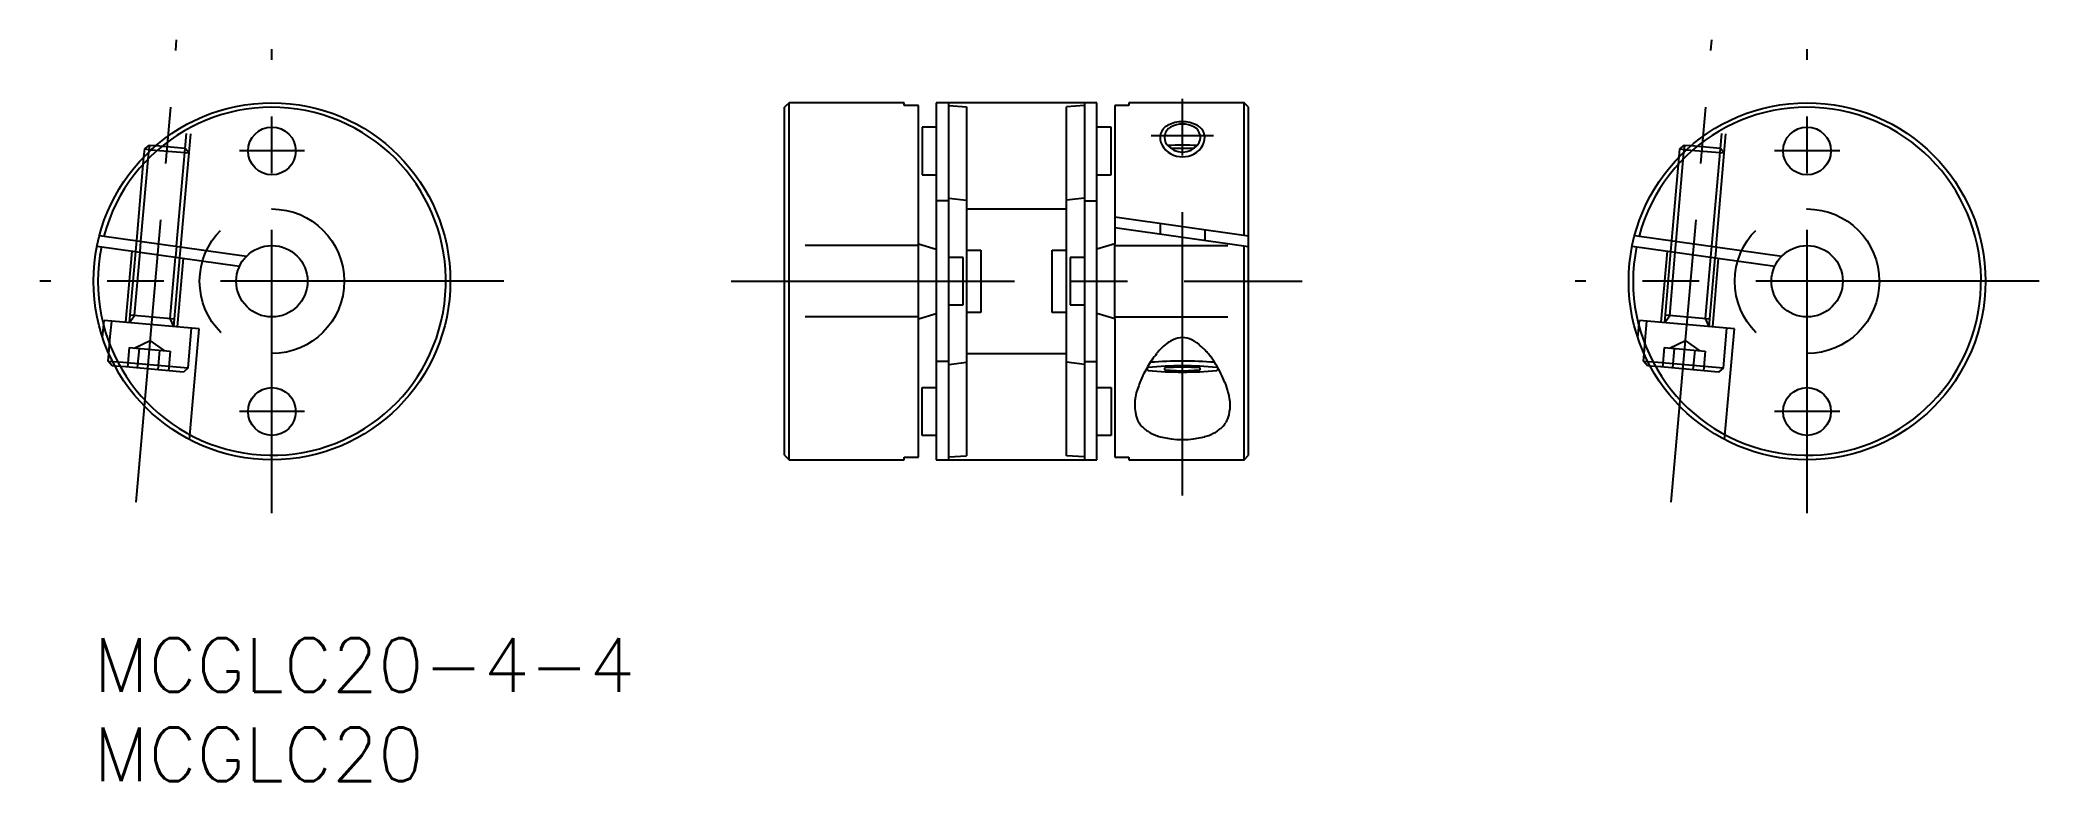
# Model space of a CAD drawing. Extents: x -3 to 109, y -8 to 34.
import ezdxf

# ---------------------------------------------------------------- set-up
doc = ezdxf.new("R2010")
doc.units = 0
doc.header["$LTSCALE"] = 0.5
doc.linetypes.add('CENTER', pattern=[50.8, 31.75, -6.35, 6.35, -6.35])
doc.linetypes.add('DASHED', pattern=[19.05, 12.7, -6.35])
for name, color, linetype in [('MSM_CENTER', 1, 'CENTER'), ('MSM_CONTINUOUS', 7, 'CONTINUOUS'), ('MSM_DASHED', 4, 'DASHED'), ('MSM_NARROW', 5, 'CONTINUOUS'), ('MSM_PART_NUMBER', 7, 'CONTINUOUS')]:
    doc.layers.add(name, color=color, linetype=linetype)
doc.styles.get("Standard").update_dxf_attribs({"font": 'txt.shx', "height": 3, "bigfont": 'bigfont.shx'})

# ---------------------------------------------------------------- blocks, each defined once
blk = doc.blocks.new('*U7')
at = {"layer": 'MSM_PART_NUMBER'}
blk.add_text('MCGLC20-4-4', height=3, dxfattribs=at).set_placement((0, -3))
blk = doc.blocks.new('*U8')
at = {"layer": 'MSM_PART_NUMBER'}
blk.add_text('MCGLC20', height=3, dxfattribs=at).set_placement((0, -8))

msp = doc.modelspace()

# ---------------------------------------------------------------- linework, layer by layer
at = {"layer": 'MSM_CENTER'}
for p, q in [((2.39, 7.62), (4.66, 33.52)), ((10, 7), (10, 33)), ((88.44, 7.62), (90.71, 33.52)), ((96.05, 7), (96.05, 33)), ((61.04, 8), (61.04, 32)), ((62.78, 28.14), (59.29, 28.14)), ((11.83, 27.3), (8.18, 27.3)), ((97.88, 27.3), (94.23, 27.3)), ((23, 20), (-3, 20)), ((35.74, 20), (67.74, 20)), ((109.05, 20), (83.05, 20)), ((11.83, 12.7), (8.18, 12.7)), ((97.88, 12.7), (94.23, 12.7))]:
    msp.add_line(p, q, dxfattribs=at)
at = {"layer": 'MSM_CONTINUOUS'}
for p, q in [((38.99, 30), (38.74, 29.75)), ((38.74, 10.25), (38.74, 29.75)), ((45.44, 30), (38.99, 30)), ((38.99, 10), (38.99, 30)), ((45.44, 29.85), (45.44, 30)), ((46.24, 29.85), (45.44, 29.85)), ((46.24, 22.1), (46.24, 29.85)), ((56.24, 30), (47.24, 30)), ((47.24, 30), (47.24, 10)), ((47.94, 10), (47.94, 30)), ((47.94, 29.84), (48.94, 29.78)), ((48.94, 29.78), (48.94, 10.22)), ((55.54, 29.84), (54.54, 29.78)), ((54.54, 10.22), (54.54, 29.78)), ((55.54, 30), (55.54, 10)), ((56.24, 10), (56.24, 30)), ((58.04, 29.85), (57.24, 29.85)), ((57.24, 29.85), (57.24, 22.1)), ((64.49, 30), (58.04, 30)), ((58.04, 30), (58.04, 29.85)), ((64.74, 29.75), (64.49, 30)), ((64.49, 22.59), (64.49, 30)), ((64.74, 10.25), (64.74, 29.75)), ((47.24, 28.64), (46.44, 28.64)), ((46.44, 28.64), (46.44, 25.96)), ((57.04, 28.64), (56.24, 28.64)), ((57.04, 25.96), (57.04, 28.64)), ((2.83, 26.97), (2.87, 27.41)), ((2.87, 27.41), (3.13, 27.63)), ((2.87, 27.41), (3.24, 27.37)), ((3.13, 27.63), (3.1, 27.24)), ((3.13, 27.63), (3.5, 27.6)), ((88.88, 26.97), (88.92, 27.41)), ((88.92, 27.41), (89.18, 27.63)), ((88.92, 27.41), (89.29, 27.37)), ((89.18, 27.63), (89.15, 27.24)), ((89.18, 27.63), (89.55, 27.6)), ((46.44, 25.96), (47.24, 25.96)), ((56.24, 25.96), (57.04, 25.96)), ((47.94, 24.66), (48.94, 24.54)), ((55.54, 24.66), (54.54, 24.54)), ((57.24, 23.61), (64.74, 22.55)), ((0.34, 22.57), (8.58, 21.41)), ((57.24, 23.01), (64.74, 21.95)), ((59.79, 23.25), (59.79, 22.65)), ((62.29, 22.9), (62.29, 22.3)), ((86.39, 22.57), (94.63, 21.41)), ((0.2, 21.97), (8.19, 20.85)), ((2.37, 21.66), (2.42, 22.28)), ((4.84, 21.35), (4.9, 21.93)), ((46.24, 22.1), (47.24, 21.8)), ((48.74, 21.33), (47.94, 21.33)), ((48.74, 18.68), (48.74, 21.33)), ((48.94, 21.75), (49.74, 21.75)), ((49.74, 21.75), (49.74, 18.25)), ((53.74, 21.75), (54.54, 21.75)), ((53.74, 18.25), (53.74, 21.75)), ((55.54, 21.33), (54.74, 21.33)), ((54.74, 21.33), (54.74, 18.68)), ((57.24, 22.1), (56.24, 21.8)), ((64.49, 10), (64.49, 21.99)), ((86.25, 21.97), (94.24, 20.85)), ((88.42, 21.66), (88.47, 22.28)), ((90.95, 21.93), (90.9, 21.31)), ((46.24, 17.9), (47.24, 18.2)), ((47.94, 18.68), (48.74, 18.68)), ((49.74, 18.25), (48.94, 18.25)), ((54.54, 18.25), (53.74, 18.25)), ((54.74, 18.68), (55.54, 18.68)), ((57.24, 17.9), (56.24, 18.2)), ((46.24, 10.15), (46.24, 17.9)), ((57.24, 17.9), (57.24, 10.15)), ((0.83, 15.53), (0.86, 15.94)), ((86.88, 15.53), (86.91, 15.94)), ((1.05, 15.26), (0.83, 15.53)), ((0.83, 15.53), (1.06, 15.51)), ((1.2, 15.25), (1.05, 15.26)), ((47.94, 15.34), (48.94, 15.46)), ((55.54, 15.34), (54.54, 15.46)), ((59.06, 15.03), (59.01, 15.08)), ((61.04, 15.19), (60.04, 15.14)), ((60.04, 15.14), (60.04, 15.04)), ((60.04, 15.04), (61.04, 14.99)), ((62.04, 15.14), (61.04, 15.19)), ((61.04, 14.99), (61.04, 15.19)), ((61.04, 14.99), (62.04, 15.04)), ((62.04, 15.04), (62.04, 15.14)), ((63.01, 15.03), (63.06, 15.08)), ((87.1, 15.26), (86.88, 15.53)), ((86.88, 15.53), (87.11, 15.51)), ((87.25, 15.25), (87.1, 15.26)), ((46.44, 14.04), (47.24, 14.04)), ((46.44, 11.36), (46.44, 14.04)), ((56.24, 14.04), (57.04, 14.04)), ((57.04, 14.04), (57.04, 11.36)), ((47.24, 11.36), (46.44, 11.36)), ((57.04, 11.36), (56.24, 11.36)), ((38.74, 10.25), (38.99, 10)), ((45.44, 10), (45.44, 10.15)), ((45.44, 10.15), (46.24, 10.15)), ((47.94, 10.16), (48.94, 10.22)), ((55.54, 10.16), (54.54, 10.22)), ((57.24, 10.15), (58.04, 10.15)), ((58.04, 10.15), (58.04, 10)), ((64.49, 10), (64.74, 10.25)), ((38.99, 10), (45.44, 10)), ((47.24, 10), (56.24, 10)), ((58.04, 10), (64.49, 10))]:
    msp.add_line(p, q, dxfattribs=at)
for centre, radius in [((10, 20), 10), ((96.05, 20), 10), ((10, 27.3), 1.34), ((96.05, 27.3), 1.34), ((10, 20), 2), ((96.05, 20), 2), ((10, 12.7), 1.34), ((96.05, 12.7), 1.34)]:
    msp.add_circle(centre, radius, dxfattribs=at)
for centre, radius, start, end in [((10, 20), 9.75, 168.5631, 164.9409), ((96.05, 20), 9.75, 168.5631, 164.9409), ((60.68, 28.06), 0.651, 118.5338, 217.6815), ((61.04, 27.41), 1.4, 61.4662, 118.5338), ((61.39, 28.06), 0.651, 322.3185, 61.4662), ((61.04, 28.34), 1.1, 217.6815, 322.3185), ((61.04, 17.51), 10.12, 85.391, 94.609), ((61.04, 37.57), 10.12, 266.1171, 273.8829), ((61.04, 15.65), 1.19, 64.0764, 115.9236), ((63.66, 12.59), 5.27, 140.5413, 145.562), ((62.68, 13.41), 4, 134.1522, 140.6517), ((61.78, 14.36), 2.69, 124.756, 134.3405), ((61.25, 15.11), 1.77, 114.6319, 124.8042), ((60.88, 15.24), 1.62, 58.817, 65.5872), ((60.67, 14.87), 2.05, 54.8874, 58.9926), ((60.46, 14.57), 2.42, 50.7726, 54.8861), ((60.04, 14.07), 3.06, 45.0599, 50.7019), ((59.43, 13.45), 3.94, 41.0599, 45.1026), ((58.82, 12.92), 4.75, 37.4695, 41.0738), ((57.96, 12.27), 5.83, 31.7899, 37.4231), ((64.24, 12.13), 6, 153.1901, 158.5501), ((64.64, 11.93), 6.45, 149.4251, 153.2398), ((59.12, 15.09), 0.0822, 95.4973, 264.5027), ((64.44, 12.05), 6.22, 145.5017, 149.4395), ((61.04, -4.84), 20.1, 84.5027, 95.4973), ((61.04, 35.01), 20.1, 264.5027, 275.4973), ((61.04, -7.08), 22.61, 85.4405, 94.5591), ((57.44, 11.94), 6.44, 26.758, 31.8531), ((62.95, 15.09), 0.0822, 275.4973, 84.5027), ((57.83, 12.13), 6, 21.4499, 26.8099), ((60.77, 13.09), 2.41, 158.9416, 201.0584), ((61.97, 12.98), 3.58, 157.9168, 164.183), ((59.02, 12.58), 4.74, 14.6159, 21.553), ((61.31, 13.06), 2.4, 342.5681, 17.4319), ((62.26, 12.84), 1.43, 332.1769, 339.5713), ((59.81, 12.84), 1.43, 205.5221, 214.6859), ((59.87, 12.88), 1.5, 214.7596, 226.1423), ((60.03, 13.06), 1.74, 226.2516, 236.4551), ((60.23, 13.36), 2.1, 236.4338, 243.4905), ((60.42, 13.73), 2.52, 243.4402, 248.2084), ((60.61, 14.21), 3.04, 248.247, 254.303), ((61.04, 16.06), 4.93, 255.3733, 284.6267), ((61.46, 14.22), 3.04, 285.7006, 291.6869), ((61.65, 13.74), 2.52, 291.7237, 296.5065), ((61.84, 13.36), 2.11, 296.4556, 303.5209), ((62.03, 13.08), 1.76, 303.5259, 311.5891), ((62.17, 12.91), 1.54, 311.5947, 320.5609), ((62.24, 12.85), 1.45, 320.5934, 327.5717), ((62.25, 12.85), 1.44, 327.5874, 332.2265)]:
    msp.add_arc(centre, radius, start, end, dxfattribs=at)
at = {"layer": 'MSM_DASHED'}
for p, q in [((4.66, 21.96), (5.26, 28.8)), ((4.9, 21.93), (5.51, 28.94)), ((90.71, 21.96), (91.31, 28.8)), ((90.95, 21.93), (91.56, 28.94)), ((2.42, 22.28), (2.83, 26.97)), ((2.66, 22.24), (3.1, 27.24)), ((3.24, 27.37), (5.36, 27.19)), ((3.5, 27.6), (5.14, 27.45)), ((5.14, 27.45), (5.36, 27.19)), ((88.47, 22.28), (88.88, 26.97)), ((88.71, 22.24), (89.15, 27.24)), ((89.29, 27.37), (91.41, 27.19)), ((89.55, 27.6), (91.19, 27.45)), ((91.19, 27.45), (91.41, 27.19)), ((47.94, 24.5), (47.24, 24.5)), ((48.94, 24.05), (54.54, 24.05)), ((55.54, 24.5), (56.24, 24.5)), ((1.82, 17.7), (2.17, 21.69)), ((2.02, 17.69), (2.37, 21.66)), ((2.3, 18.09), (2.61, 21.63)), ((4.3, 17.91), (4.6, 21.35)), ((4.51, 17.47), (4.84, 21.31)), ((46.24, 22), (38.74, 22)), ((46.24, 17.9), (46.24, 22.1)), ((57.24, 17.9), (57.24, 22.1)), ((57.24, 22), (64.74, 22)), ((87.87, 17.7), (88.22, 21.69)), ((88.07, 17.69), (88.42, 21.66)), ((88.35, 18.09), (88.66, 21.63)), ((90.35, 17.91), (90.65, 21.35)), ((90.56, 17.47), (90.9, 21.31)), ((4.71, 17.45), (5.04, 21.29)), ((90.76, 17.45), (91.09, 21.29)), ((2.02, 17.69), (2.3, 18.09)), ((2.05, 18.11), (4.55, 17.89)), ((46.24, 18), (38.74, 18)), ((57.24, 18), (64.74, 18)), ((88.07, 17.69), (88.35, 18.09)), ((88.11, 18.11), (90.6, 17.89)), ((0.51, 16.84), (0.6, 17.81)), ((5.93, 17.34), (0.6, 17.81)), ((0.86, 15.94), (0.94, 16.9)), ((0.94, 16.9), (1.02, 17.77)), ((4.51, 17.47), (4.3, 17.91)), ((5.31, 15.14), (5.5, 17.38)), ((5.38, 11.13), (5.93, 17.34)), ((86.56, 16.84), (86.65, 17.81)), ((91.98, 17.34), (86.65, 17.81)), ((86.91, 15.94), (87, 16.9)), ((87, 16.9), (87.07, 17.77)), ((90.56, 17.47), (90.35, 17.91)), ((91.36, 15.14), (91.56, 17.38)), ((91.43, 11.13), (91.98, 17.34)), ((1.99, 16.28), (1.9, 15.19)), ((1.99, 16.28), (4.29, 16.08)), ((2.28, 16.26), (3.18, 16.68)), ((2.47, 15.14), (2.57, 16.23)), ((4, 16.11), (3.18, 16.68)), ((3.62, 15.04), (3.72, 16.13)), ((4.29, 16.08), (4.2, 14.99)), ((48.94, 15.95), (54.54, 15.95)), ((88.04, 16.28), (87.95, 15.19)), ((88.04, 16.28), (90.34, 16.08)), ((88.33, 16.26), (89.24, 16.68)), ((88.52, 15.14), (88.62, 16.23)), ((90.05, 16.11), (89.24, 16.68)), ((89.67, 15.04), (89.77, 16.13)), ((90.34, 16.08), (90.25, 14.99)), ((1.06, 15.51), (1.64, 15.46)), ((1.81, 15.2), (1.2, 15.25)), ((1.64, 15.46), (5.31, 15.14)), ((5.04, 14.91), (1.81, 15.2)), ((5.31, 15.14), (5.04, 14.91)), ((47.94, 15.5), (47.24, 15.5)), ((55.54, 15.5), (56.24, 15.5)), ((87.11, 15.51), (87.69, 15.46)), ((87.86, 15.2), (87.25, 15.25)), ((87.69, 15.46), (91.36, 15.14)), ((91.09, 14.91), (87.86, 15.2)), ((91.36, 15.14), (91.09, 14.91))]:
    msp.add_line(p, q, dxfattribs=at)
for centre in [(10, 20), (96.05, 20)]:
    msp.add_circle(centre, 4.05, dxfattribs=at)
at = {"layer": 'MSM_NARROW'}
for p, q in [((2.61, 21.63), (2.66, 22.24)), ((4.66, 21.96), (4.6, 21.35)), ((88.66, 21.63), (88.71, 22.24)), ((90.65, 21.35), (90.71, 21.96))]:
    msp.add_line(p, q, dxfattribs=at)
for centre, radius, start, end in [((60.58, 28.03), 0.797, 117.506, 210.3361), ((61.04, 27.16), 1.78, 62.494, 117.506), ((61.49, 28.03), 0.797, 329.6639, 62.494), ((61.04, 28.29), 1.32, 210.3361, 329.6639)]:
    msp.add_arc(centre, radius, start, end, dxfattribs=at)

# ---------------------------------------------------------------- block references
at = {"layer": 'MSM_CONTINUOUS'}
for name in ['*U7', '*U8']:
    msp.add_blockref(name, (0, 0), dxfattribs=at)

doc.saveas('drawing.dxf')
